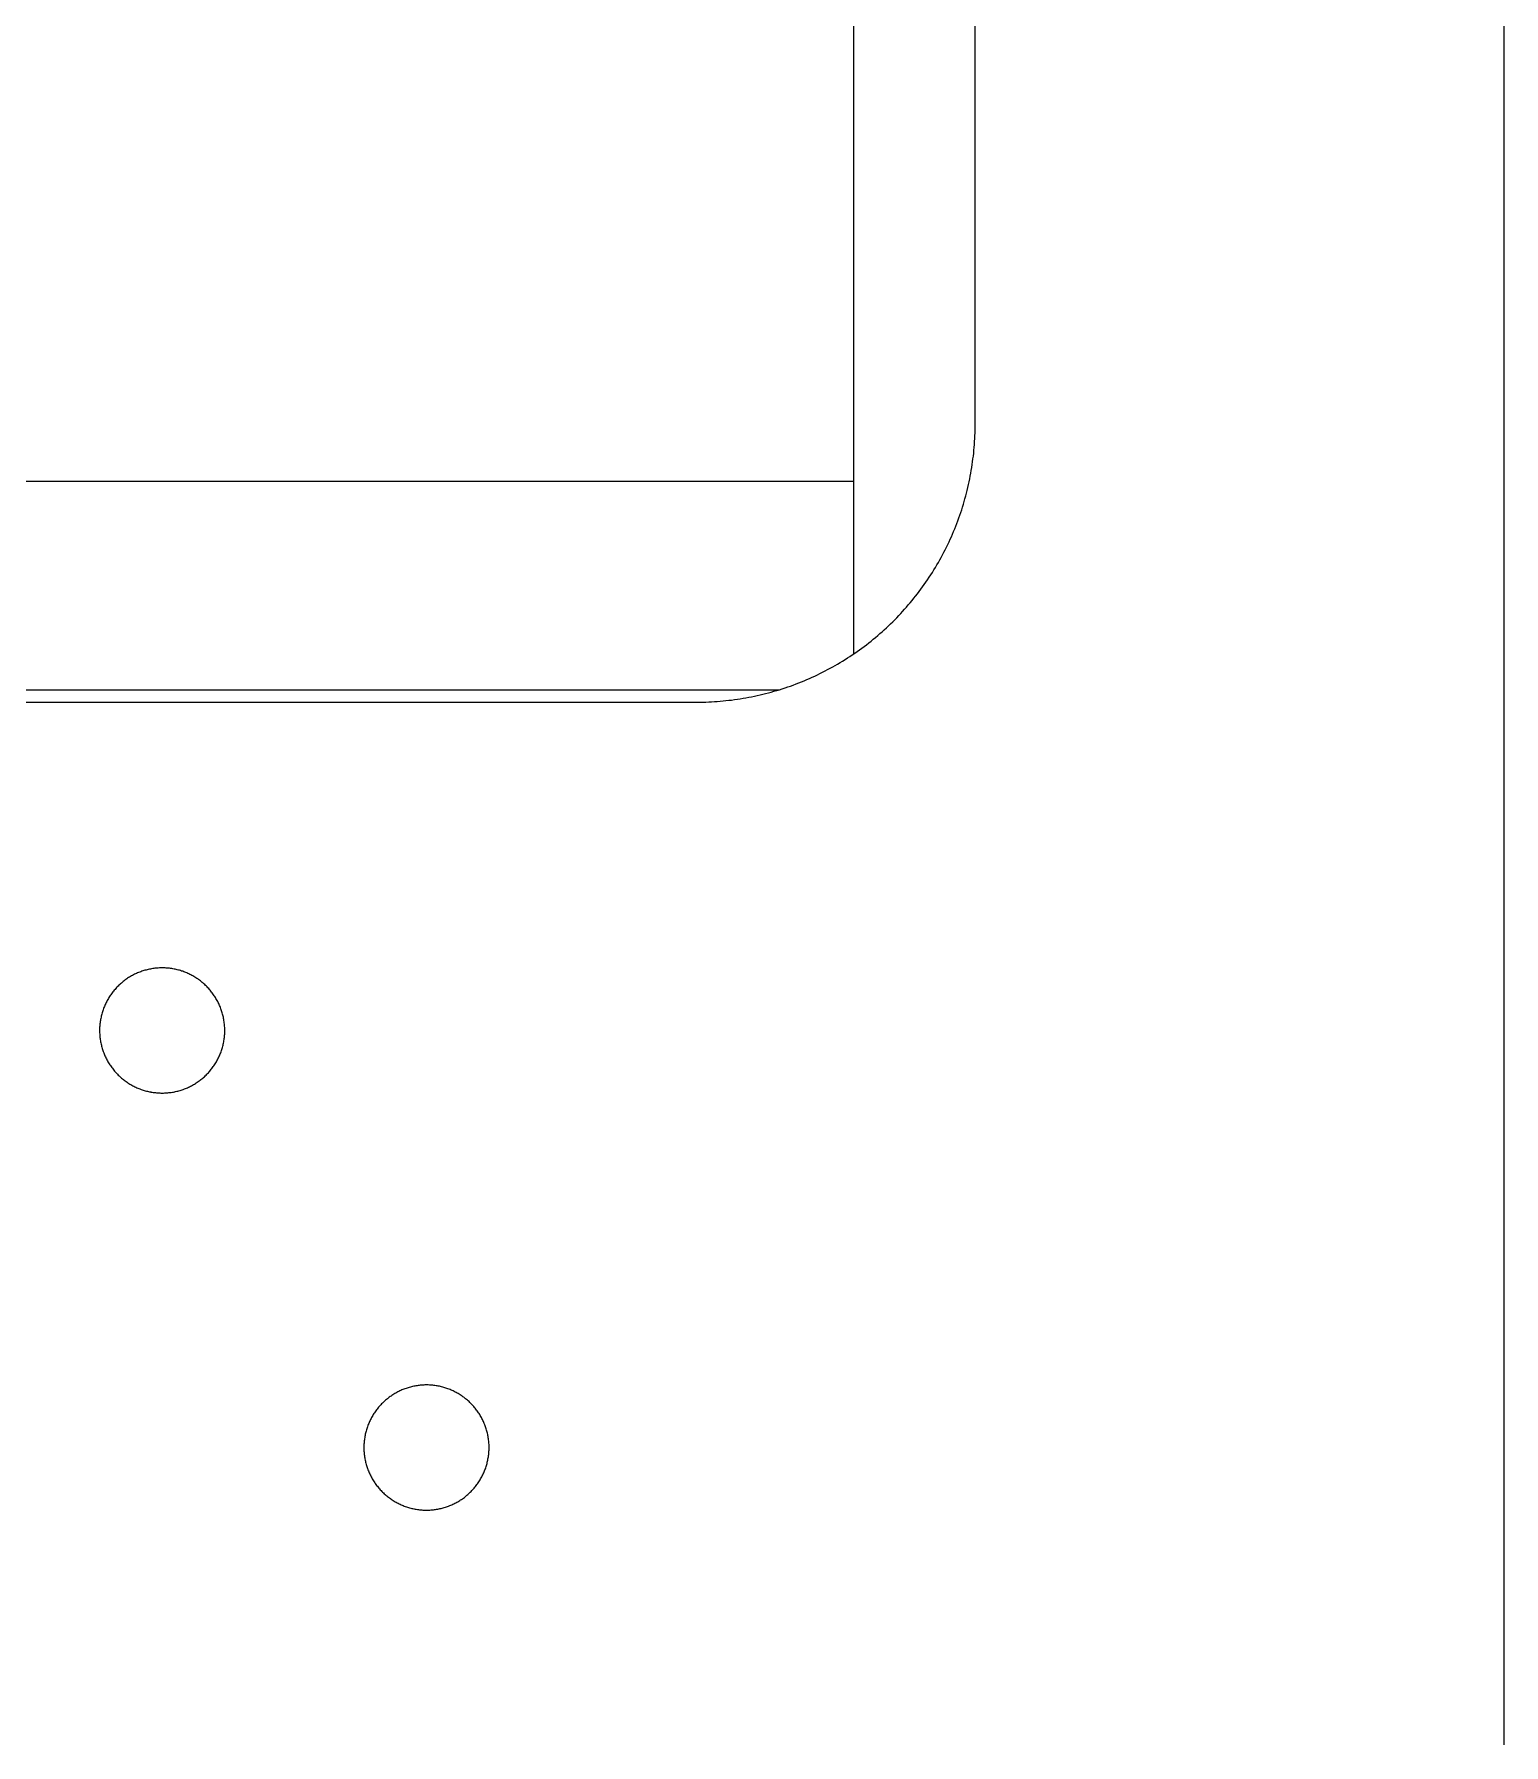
# Model space of a CAD drawing. Header units: inches. Extents: x 9000 to 22395, y 8106 to 17135.
# Drawn here: x 10472.42 to 10495.89, y 8439.41 to 8466.75 of the extents above; entities that cross this region are included whole.
import ezdxf

# ---------------------------------------------------------------- set-up
doc = ezdxf.new("R2010")
doc.units = ezdxf.units.IN
doc.header["$MEASUREMENT"] = 0
doc.layers.add('20000_FRONT_O', color=7, linetype='Continuous')

msp = doc.modelspace()

# ---------------------------------------------------------------- linework, layer by layer
at = {"layer": '20000_FRONT_O', "linetype": 'Continuous'}
for p, q in [((10487.448, 8460.517), (10487.448, 8514.062)), ((10495.891, 8513.379), (10495.891, 8439.411)), ((10485.504, 8487.267), (10485.504, 8456.844)), ((10420.45, 8459.606), (10485.504, 8459.606)), ((10420.45, 8456.273), (10484.321, 8456.273)), ((10418.573, 8456.073), (10483.005, 8456.073)), ((10474.388, 8449.83), (10474.409, 8449.828)), ((10474.406, 8449.829), (10474.427, 8449.828)), ((10474.424, 8449.828), (10474.445, 8449.827)), ((10474.442, 8449.827), (10474.463, 8449.827)), ((10474.46, 8449.827), (10474.482, 8449.827)), ((10474.478, 8449.827), (10474.5, 8449.828)), ((10474.497, 8449.828), (10474.518, 8449.829)), ((10474.515, 8449.828), (10474.536, 8449.83)), ((10474.533, 8449.829), (10474.554, 8449.831)), ((10478.609, 8443.164), (10478.63, 8443.163)), ((10478.627, 8443.163), (10478.648, 8443.162)), ((10478.645, 8443.162), (10478.667, 8443.162)), ((10478.664, 8443.162), (10478.685, 8443.162)), ((10478.682, 8443.162), (10478.703, 8443.162)), ((10478.7, 8443.162), (10478.721, 8443.162)), ((10478.718, 8443.162), (10478.739, 8443.163)), ((10478.736, 8443.163), (10478.757, 8443.164)), ((10478.755, 8443.164), (10478.775, 8443.166))]:
    msp.add_line(p, q, dxfattribs=at)
for points in [[(10483.005, 8456.073), (10483.051, 8456.074), (10483.098, 8456.074), (10483.144, 8456.076), (10483.191, 8456.077), (10483.237, 8456.08), (10483.283, 8456.082), (10483.329, 8456.085), (10483.375, 8456.089), (10483.421, 8456.093), (10483.467, 8456.098), (10483.513, 8456.103), (10483.558, 8456.108), (10483.604, 8456.114), (10483.65, 8456.121), (10483.695, 8456.127), (10483.74, 8456.135), (10483.786, 8456.143), (10483.831, 8456.151), (10483.876, 8456.16), (10483.921, 8456.169), (10483.966, 8456.179), (10484.011, 8456.189), (10484.056, 8456.2), (10484.101, 8456.211), (10484.145, 8456.222), (10484.19, 8456.234), (10484.234, 8456.247), (10484.279, 8456.26), (10484.323, 8456.273), (10484.367, 8456.287), (10484.412, 8456.302), (10484.456, 8456.317), (10484.5, 8456.332), (10484.543, 8456.348), (10484.587, 8456.365), (10484.63, 8456.381), (10484.673, 8456.399), (10484.716, 8456.416), (10484.759, 8456.434), (10484.801, 8456.453), (10484.843, 8456.472), (10484.885, 8456.491), (10484.927, 8456.511), (10484.968, 8456.531), (10485.009, 8456.551), (10485.05, 8456.572), (10485.091, 8456.594), (10485.131, 8456.616), (10485.172, 8456.638), (10485.212, 8456.66), (10485.251, 8456.683), (10485.291, 8456.707), (10485.33, 8456.731), (10485.369, 8456.755), (10485.408, 8456.78), (10485.447, 8456.805), (10485.485, 8456.83), (10485.523, 8456.856), (10485.561, 8456.883), (10485.599, 8456.91), (10485.637, 8456.937), (10485.674, 8456.964), (10485.711, 8456.992), (10485.748, 8457.021), (10485.784, 8457.05), (10485.82, 8457.079), (10485.856, 8457.109), (10485.892, 8457.139), (10485.927, 8457.169), (10485.961, 8457.2), (10485.996, 8457.231), (10486.03, 8457.262), (10486.063, 8457.294), (10486.097, 8457.326), (10486.13, 8457.358), (10486.162, 8457.391), (10486.194, 8457.423), (10486.226, 8457.457), (10486.258, 8457.49), (10486.289, 8457.524), (10486.32, 8457.558), (10486.35, 8457.593), (10486.38, 8457.627), (10486.41, 8457.662), (10486.439, 8457.698), (10486.468, 8457.734), (10486.497, 8457.77), (10486.525, 8457.806), (10486.553, 8457.843), (10486.581, 8457.88), (10486.608, 8457.917), (10486.635, 8457.955), (10486.661, 8457.993), (10486.687, 8458.031), (10486.713, 8458.069), (10486.739, 8458.108), (10486.764, 8458.148), (10486.788, 8458.187), (10486.813, 8458.227), (10486.836, 8458.267), (10486.86, 8458.307), (10486.882, 8458.347), (10486.905, 8458.388), (10486.927, 8458.428), (10486.948, 8458.469), (10486.969, 8458.51), (10486.99, 8458.551), (10487.01, 8458.593), (10487.03, 8458.634), (10487.049, 8458.676), (10487.068, 8458.718), (10487.086, 8458.76), (10487.104, 8458.803), (10487.122, 8458.845), (10487.139, 8458.888), (10487.155, 8458.931), (10487.171, 8458.974), (10487.187, 8459.017), (10487.202, 8459.06), (10487.217, 8459.104), (10487.232, 8459.148), (10487.246, 8459.192), (10487.259, 8459.236), (10487.272, 8459.28), (10487.285, 8459.325), (10487.297, 8459.369), (10487.309, 8459.414), (10487.32, 8459.459), (10487.331, 8459.504), (10487.341, 8459.55), (10487.351, 8459.595), (10487.361, 8459.641), (10487.37, 8459.687), (10487.378, 8459.732), (10487.386, 8459.778), (10487.394, 8459.824), (10487.401, 8459.87), (10487.407, 8459.916), (10487.413, 8459.961), (10487.419, 8460.007), (10487.424, 8460.054), (10487.428, 8460.1), (10487.433, 8460.146), (10487.436, 8460.192), (10487.439, 8460.238), (10487.442, 8460.285), (10487.444, 8460.331), (10487.446, 8460.377), (10487.447, 8460.424), (10487.448, 8460.47), (10487.448, 8460.517)], [(10474.222, 8451.797), (10474.204, 8451.793), (10474.187, 8451.788), (10474.17, 8451.783), (10474.153, 8451.778), (10474.136, 8451.772), (10474.119, 8451.766), (10474.102, 8451.76), (10474.085, 8451.753), (10474.069, 8451.746), (10474.052, 8451.739), (10474.036, 8451.731), (10474.02, 8451.724), (10474.004, 8451.716), (10473.988, 8451.707), (10473.972, 8451.698), (10473.957, 8451.689), (10473.941, 8451.68), (10473.926, 8451.671), (10473.91, 8451.661), (10473.895, 8451.651), (10473.881, 8451.64), (10473.866, 8451.63), (10473.852, 8451.619), (10473.838, 8451.608), (10473.824, 8451.596), (10473.81, 8451.585), (10473.797, 8451.573), (10473.783, 8451.561), (10473.77, 8451.549), (10473.757, 8451.536), (10473.745, 8451.524), (10473.732, 8451.511), (10473.72, 8451.497), (10473.708, 8451.484), (10473.697, 8451.47), (10473.685, 8451.456), (10473.674, 8451.442), (10473.663, 8451.428), (10473.652, 8451.413), (10473.642, 8451.398), (10473.631, 8451.384), (10473.622, 8451.369), (10473.612, 8451.353), (10473.603, 8451.338), (10473.594, 8451.323), (10473.585, 8451.307), (10473.576, 8451.291), (10473.568, 8451.275), (10473.56, 8451.259), (10473.553, 8451.243), (10473.545, 8451.227), (10473.538, 8451.21), (10473.532, 8451.193), (10473.525, 8451.176), (10473.519, 8451.159), (10473.513, 8451.142), (10473.508, 8451.125), (10473.502, 8451.108), (10473.497, 8451.09), (10473.493, 8451.073), (10473.489, 8451.056), (10473.485, 8451.038), (10473.481, 8451.02), (10473.478, 8451.003), (10473.475, 8450.985), (10473.472, 8450.968), (10473.47, 8450.95), (10473.468, 8450.932), (10473.466, 8450.914), (10473.464, 8450.896), (10473.463, 8450.878), (10473.463, 8450.86), (10473.462, 8450.842), (10473.462, 8450.824), (10473.462, 8450.806), (10473.463, 8450.788), (10473.464, 8450.77), (10473.465, 8450.752), (10473.466, 8450.734), (10473.468, 8450.716), (10473.47, 8450.698), (10473.473, 8450.68), (10473.476, 8450.663), (10473.479, 8450.645), (10473.482, 8450.628), (10473.486, 8450.61), (10473.49, 8450.593), (10473.494, 8450.575), (10473.499, 8450.558), (10473.504, 8450.541), (10473.509, 8450.523), (10473.515, 8450.506), (10473.521, 8450.489), (10473.527, 8450.472), (10473.534, 8450.455), (10473.541, 8450.438), (10473.548, 8450.422), (10473.555, 8450.406), (10473.563, 8450.389), (10473.571, 8450.373), (10473.579, 8450.357), (10473.588, 8450.342), (10473.596, 8450.326), (10473.606, 8450.311), (10473.615, 8450.295), (10473.625, 8450.28), (10473.635, 8450.265), (10473.645, 8450.251), (10473.655, 8450.236), (10473.666, 8450.222), (10473.677, 8450.207), (10473.689, 8450.193), (10473.7, 8450.179), (10473.712, 8450.166), (10473.724, 8450.152), (10473.736, 8450.139), (10473.749, 8450.126), (10473.761, 8450.113), (10473.774, 8450.101), (10473.787, 8450.089), (10473.801, 8450.077), (10473.814, 8450.065), (10473.828, 8450.054), (10473.842, 8450.042), (10473.856, 8450.031), (10473.871, 8450.021), (10473.885, 8450.01), (10473.9, 8450), (10473.915, 8449.99), (10473.93, 8449.98), (10473.946, 8449.971), (10473.961, 8449.961), (10473.977, 8449.952), (10473.993, 8449.944), (10474.009, 8449.936), (10474.025, 8449.928), (10474.041, 8449.92), (10474.057, 8449.912), (10474.074, 8449.905), (10474.09, 8449.899), (10474.107, 8449.892), (10474.124, 8449.886), (10474.141, 8449.88), (10474.158, 8449.874), (10474.175, 8449.869), (10474.192, 8449.864), (10474.21, 8449.859), (10474.227, 8449.855), (10474.245, 8449.851), (10474.263, 8449.847), (10474.28, 8449.844), (10474.298, 8449.84), (10474.316, 8449.838), (10474.334, 8449.835), (10474.352, 8449.833), (10474.37, 8449.831), (10474.39, 8449.829)], [(10474.554, 8449.831), (10474.571, 8449.833), (10474.589, 8449.835), (10474.607, 8449.838), (10474.625, 8449.84), (10474.642, 8449.843), (10474.66, 8449.847), (10474.677, 8449.85), (10474.695, 8449.855), (10474.712, 8449.859), (10474.73, 8449.864), (10474.747, 8449.868), (10474.764, 8449.874), (10474.781, 8449.879), (10474.799, 8449.885), (10474.816, 8449.892), (10474.832, 8449.898), (10474.849, 8449.905), (10474.866, 8449.912), (10474.882, 8449.92), (10474.898, 8449.927), (10474.914, 8449.935), (10474.93, 8449.943), (10474.946, 8449.952), (10474.961, 8449.961), (10474.977, 8449.97), (10474.992, 8449.979), (10475.007, 8449.989), (10475.022, 8449.999), (10475.037, 8450.009), (10475.052, 8450.02), (10475.066, 8450.03), (10475.081, 8450.041), (10475.095, 8450.053), (10475.109, 8450.064), (10475.122, 8450.076), (10475.136, 8450.088), (10475.149, 8450.1), (10475.162, 8450.113), (10475.175, 8450.126), (10475.187, 8450.138), (10475.199, 8450.151), (10475.211, 8450.165), (10475.223, 8450.178), (10475.234, 8450.192), (10475.246, 8450.206), (10475.257, 8450.22), (10475.267, 8450.235), (10475.278, 8450.249), (10475.288, 8450.264), (10475.298, 8450.279), (10475.308, 8450.294), (10475.318, 8450.31), (10475.327, 8450.325), (10475.336, 8450.341), (10475.344, 8450.357), (10475.353, 8450.373), (10475.361, 8450.389), (10475.368, 8450.405), (10475.376, 8450.421), (10475.383, 8450.438), (10475.39, 8450.454), (10475.396, 8450.471), (10475.402, 8450.488), (10475.408, 8450.505), (10475.414, 8450.522), (10475.419, 8450.539), (10475.424, 8450.556), (10475.429, 8450.574), (10475.434, 8450.591), (10475.438, 8450.609), (10475.441, 8450.626), (10475.445, 8450.644), (10475.448, 8450.662), (10475.451, 8450.68), (10475.453, 8450.698), (10475.455, 8450.715), (10475.457, 8450.733), (10475.459, 8450.751), (10475.46, 8450.769), (10475.461, 8450.787), (10475.461, 8450.805), (10475.462, 8450.823), (10475.462, 8450.84), (10475.461, 8450.858), (10475.46, 8450.876), (10475.459, 8450.894), (10475.458, 8450.912), (10475.456, 8450.93), (10475.454, 8450.948), (10475.452, 8450.966), (10475.449, 8450.984), (10475.446, 8451.002), (10475.443, 8451.02), (10475.439, 8451.037), (10475.435, 8451.055), (10475.431, 8451.072), (10475.427, 8451.09), (10475.422, 8451.107), (10475.417, 8451.124), (10475.411, 8451.141), (10475.405, 8451.158), (10475.399, 8451.175), (10475.393, 8451.192), (10475.386, 8451.208), (10475.379, 8451.225), (10475.372, 8451.241), (10475.364, 8451.258), (10475.356, 8451.274), (10475.348, 8451.29), (10475.339, 8451.306), (10475.331, 8451.322), (10475.321, 8451.337), (10475.312, 8451.353), (10475.303, 8451.368), (10475.293, 8451.383), (10475.283, 8451.398), (10475.272, 8451.412), (10475.262, 8451.427), (10475.251, 8451.441), (10475.24, 8451.455), (10475.228, 8451.469), (10475.217, 8451.483), (10475.205, 8451.496), (10475.193, 8451.509), (10475.18, 8451.522), (10475.167, 8451.535), (10475.154, 8451.548), (10475.141, 8451.56), (10475.128, 8451.572), (10475.114, 8451.584), (10475.101, 8451.596), (10475.087, 8451.607), (10475.073, 8451.618), (10475.058, 8451.629), (10475.044, 8451.64), (10475.029, 8451.65), (10475.014, 8451.66), (10474.999, 8451.67), (10474.984, 8451.679), (10474.969, 8451.689), (10474.953, 8451.698), (10474.937, 8451.706), (10474.921, 8451.715), (10474.905, 8451.723), (10474.889, 8451.731), (10474.873, 8451.738), (10474.856, 8451.746), (10474.839, 8451.753), (10474.823, 8451.759), (10474.806, 8451.766), (10474.789, 8451.772), (10474.772, 8451.777), (10474.755, 8451.783), (10474.738, 8451.788), (10474.72, 8451.793), (10474.703, 8451.797), (10474.686, 8451.801), (10474.668, 8451.805), (10474.651, 8451.809), (10474.633, 8451.812), (10474.615, 8451.815), (10474.597, 8451.817), (10474.579, 8451.82), (10474.561, 8451.822), (10474.543, 8451.823), (10474.525, 8451.825), (10474.507, 8451.826), (10474.489, 8451.826), (10474.471, 8451.827), (10474.453, 8451.827), (10474.435, 8451.826), (10474.417, 8451.826), (10474.4, 8451.825), (10474.382, 8451.823), (10474.364, 8451.822), (10474.346, 8451.82), (10474.328, 8451.818), (10474.31, 8451.815), (10474.293, 8451.812), (10474.275, 8451.809), (10474.257, 8451.805), (10474.24, 8451.802), (10474.222, 8451.797)], [(10474.26, 8449.847), (10474.279, 8449.843), (10474.298, 8449.84), (10474.316, 8449.837), (10474.335, 8449.835), (10474.354, 8449.833), (10474.372, 8449.831)], [(10474.552, 8449.831), (10474.57, 8449.833), (10474.588, 8449.835), (10474.607, 8449.837), (10474.625, 8449.84), (10474.644, 8449.843), (10474.662, 8449.846)], [(10478.443, 8445.132), (10478.426, 8445.127), (10478.408, 8445.123), (10478.391, 8445.118), (10478.374, 8445.112), (10478.357, 8445.106), (10478.34, 8445.1), (10478.323, 8445.094), (10478.307, 8445.088), (10478.29, 8445.081), (10478.274, 8445.073), (10478.257, 8445.066), (10478.241, 8445.058), (10478.225, 8445.05), (10478.209, 8445.042), (10478.194, 8445.033), (10478.178, 8445.024), (10478.162, 8445.015), (10478.147, 8445.005), (10478.132, 8444.995), (10478.117, 8444.985), (10478.102, 8444.975), (10478.088, 8444.964), (10478.073, 8444.953), (10478.059, 8444.942), (10478.045, 8444.931), (10478.031, 8444.92), (10478.018, 8444.908), (10478.005, 8444.896), (10477.992, 8444.883), (10477.979, 8444.871), (10477.966, 8444.858), (10477.954, 8444.845), (10477.942, 8444.832), (10477.93, 8444.818), (10477.918, 8444.805), (10477.907, 8444.791), (10477.895, 8444.777), (10477.884, 8444.762), (10477.873, 8444.748), (10477.863, 8444.733), (10477.853, 8444.718), (10477.843, 8444.703), (10477.833, 8444.688), (10477.824, 8444.673), (10477.815, 8444.657), (10477.806, 8444.642), (10477.798, 8444.626), (10477.79, 8444.61), (10477.782, 8444.594), (10477.774, 8444.578), (10477.767, 8444.561), (10477.76, 8444.545), (10477.753, 8444.528), (10477.747, 8444.511), (10477.74, 8444.494), (10477.735, 8444.477), (10477.729, 8444.46), (10477.724, 8444.442), (10477.719, 8444.425), (10477.714, 8444.408), (10477.71, 8444.39), (10477.706, 8444.373), (10477.702, 8444.355), (10477.699, 8444.337), (10477.696, 8444.32), (10477.693, 8444.302), (10477.691, 8444.284), (10477.689, 8444.267), (10477.687, 8444.249), (10477.686, 8444.231), (10477.685, 8444.213), (10477.684, 8444.195), (10477.684, 8444.177), (10477.683, 8444.159), (10477.684, 8444.141), (10477.684, 8444.122), (10477.685, 8444.104), (10477.686, 8444.086), (10477.688, 8444.068), (10477.69, 8444.051), (10477.692, 8444.033), (10477.694, 8444.015), (10477.697, 8443.997), (10477.7, 8443.98), (10477.704, 8443.962), (10477.707, 8443.945), (10477.711, 8443.927), (10477.716, 8443.91), (10477.72, 8443.892), (10477.725, 8443.875), (10477.731, 8443.858), (10477.736, 8443.841), (10477.742, 8443.824), (10477.749, 8443.807), (10477.755, 8443.79), (10477.762, 8443.773), (10477.769, 8443.757), (10477.777, 8443.74), (10477.784, 8443.724), (10477.792, 8443.708), (10477.8, 8443.692), (10477.809, 8443.676), (10477.818, 8443.661), (10477.827, 8443.645), (10477.836, 8443.63), (10477.846, 8443.615), (10477.856, 8443.6), (10477.866, 8443.585), (10477.877, 8443.571), (10477.887, 8443.556), (10477.899, 8443.542), (10477.91, 8443.528), (10477.922, 8443.514), (10477.933, 8443.5), (10477.945, 8443.487), (10477.958, 8443.474), (10477.97, 8443.461), (10477.983, 8443.448), (10477.996, 8443.435), (10478.009, 8443.423), (10478.022, 8443.411), (10478.036, 8443.4), (10478.049, 8443.388), (10478.063, 8443.377), (10478.078, 8443.366), (10478.092, 8443.355), (10478.107, 8443.345), (10478.121, 8443.334), (10478.136, 8443.324), (10478.152, 8443.315), (10478.167, 8443.305), (10478.183, 8443.296), (10478.198, 8443.287), (10478.214, 8443.278), (10478.23, 8443.27), (10478.246, 8443.262), (10478.263, 8443.254), (10478.279, 8443.247), (10478.295, 8443.24), (10478.312, 8443.233), (10478.329, 8443.227), (10478.345, 8443.22), (10478.362, 8443.215), (10478.379, 8443.209), (10478.396, 8443.204), (10478.414, 8443.199), (10478.431, 8443.194), (10478.449, 8443.189), (10478.466, 8443.185), (10478.484, 8443.182), (10478.502, 8443.178), (10478.52, 8443.175), (10478.538, 8443.172), (10478.555, 8443.17), (10478.573, 8443.168), (10478.591, 8443.166), (10478.612, 8443.164)], [(10478.775, 8443.166), (10478.793, 8443.168), (10478.811, 8443.17), (10478.828, 8443.172), (10478.846, 8443.175), (10478.864, 8443.178), (10478.881, 8443.181), (10478.899, 8443.185), (10478.916, 8443.189), (10478.934, 8443.193), (10478.951, 8443.198), (10478.968, 8443.203), (10478.986, 8443.208), (10479.003, 8443.214), (10479.02, 8443.22), (10479.037, 8443.226), (10479.054, 8443.233), (10479.071, 8443.24), (10479.087, 8443.247), (10479.103, 8443.254), (10479.12, 8443.262), (10479.136, 8443.27), (10479.152, 8443.278), (10479.167, 8443.287), (10479.183, 8443.295), (10479.198, 8443.304), (10479.214, 8443.314), (10479.229, 8443.323), (10479.244, 8443.333), (10479.259, 8443.344), (10479.273, 8443.354), (10479.288, 8443.365), (10479.302, 8443.376), (10479.316, 8443.387), (10479.33, 8443.399), (10479.344, 8443.411), (10479.357, 8443.423), (10479.37, 8443.435), (10479.383, 8443.447), (10479.396, 8443.46), (10479.408, 8443.473), (10479.421, 8443.486), (10479.433, 8443.499), (10479.444, 8443.513), (10479.456, 8443.527), (10479.467, 8443.541), (10479.478, 8443.555), (10479.489, 8443.569), (10479.499, 8443.584), (10479.51, 8443.599), (10479.52, 8443.614), (10479.529, 8443.629), (10479.539, 8443.644), (10479.548, 8443.66), (10479.557, 8443.676), (10479.566, 8443.691), (10479.574, 8443.707), (10479.582, 8443.723), (10479.59, 8443.74), (10479.597, 8443.756), (10479.604, 8443.772), (10479.611, 8443.789), (10479.618, 8443.805), (10479.624, 8443.822), (10479.63, 8443.839), (10479.635, 8443.856), (10479.641, 8443.873), (10479.646, 8443.891), (10479.651, 8443.908), (10479.655, 8443.926), (10479.659, 8443.943), (10479.663, 8443.961), (10479.666, 8443.979), (10479.669, 8443.997), (10479.672, 8444.014), (10479.675, 8444.032), (10479.677, 8444.05), (10479.679, 8444.068), (10479.68, 8444.086), (10479.681, 8444.103), (10479.682, 8444.121), (10479.683, 8444.139), (10479.683, 8444.157), (10479.683, 8444.175), (10479.683, 8444.193), (10479.682, 8444.211), (10479.681, 8444.229), (10479.679, 8444.247), (10479.678, 8444.265), (10479.676, 8444.283), (10479.673, 8444.301), (10479.671, 8444.319), (10479.668, 8444.337), (10479.664, 8444.354), (10479.661, 8444.372), (10479.657, 8444.389), (10479.653, 8444.407), (10479.648, 8444.424), (10479.643, 8444.441), (10479.638, 8444.459), (10479.632, 8444.476), (10479.627, 8444.493), (10479.621, 8444.509), (10479.614, 8444.526), (10479.607, 8444.543), (10479.6, 8444.559), (10479.593, 8444.576), (10479.585, 8444.592), (10479.577, 8444.609), (10479.569, 8444.625), (10479.561, 8444.641), (10479.552, 8444.656), (10479.543, 8444.672), (10479.534, 8444.687), (10479.524, 8444.703), (10479.514, 8444.717), (10479.504, 8444.732), (10479.494, 8444.747), (10479.483, 8444.761), (10479.472, 8444.776), (10479.461, 8444.79), (10479.45, 8444.803), (10479.438, 8444.817), (10479.426, 8444.831), (10479.414, 8444.844), (10479.401, 8444.857), (10479.389, 8444.87), (10479.376, 8444.883), (10479.363, 8444.895), (10479.349, 8444.907), (10479.336, 8444.919), (10479.322, 8444.931), (10479.308, 8444.942), (10479.294, 8444.953), (10479.28, 8444.964), (10479.265, 8444.974), (10479.251, 8444.985), (10479.236, 8444.995), (10479.221, 8445.004), (10479.206, 8445.014), (10479.19, 8445.023), (10479.175, 8445.032), (10479.159, 8445.041), (10479.143, 8445.049), (10479.127, 8445.057), (10479.11, 8445.065), (10479.094, 8445.073), (10479.077, 8445.08), (10479.061, 8445.087), (10479.044, 8445.094), (10479.027, 8445.1), (10479.01, 8445.106), (10478.993, 8445.112), (10478.976, 8445.117), (10478.959, 8445.122), (10478.942, 8445.127), (10478.924, 8445.132), (10478.907, 8445.136), (10478.89, 8445.14), (10478.872, 8445.143), (10478.854, 8445.146), (10478.836, 8445.149), (10478.819, 8445.152), (10478.801, 8445.154), (10478.783, 8445.156), (10478.765, 8445.158), (10478.747, 8445.159), (10478.729, 8445.16), (10478.711, 8445.161), (10478.693, 8445.161), (10478.675, 8445.161), (10478.657, 8445.161), (10478.639, 8445.16), (10478.621, 8445.159), (10478.603, 8445.158), (10478.585, 8445.156), (10478.567, 8445.154), (10478.55, 8445.152), (10478.532, 8445.15), (10478.514, 8445.147), (10478.496, 8445.144), (10478.479, 8445.14), (10478.461, 8445.136), (10478.443, 8445.132)], [(10478.482, 8443.181), (10478.501, 8443.178), (10478.519, 8443.175), (10478.538, 8443.172), (10478.556, 8443.169), (10478.575, 8443.167), (10478.593, 8443.166)], [(10478.773, 8443.166), (10478.791, 8443.167), (10478.81, 8443.169), (10478.828, 8443.172), (10478.847, 8443.175), (10478.865, 8443.178), (10478.884, 8443.181)]]:
    msp.add_lwpolyline(points, dxfattribs=at)

doc.saveas('drawing.dxf')
